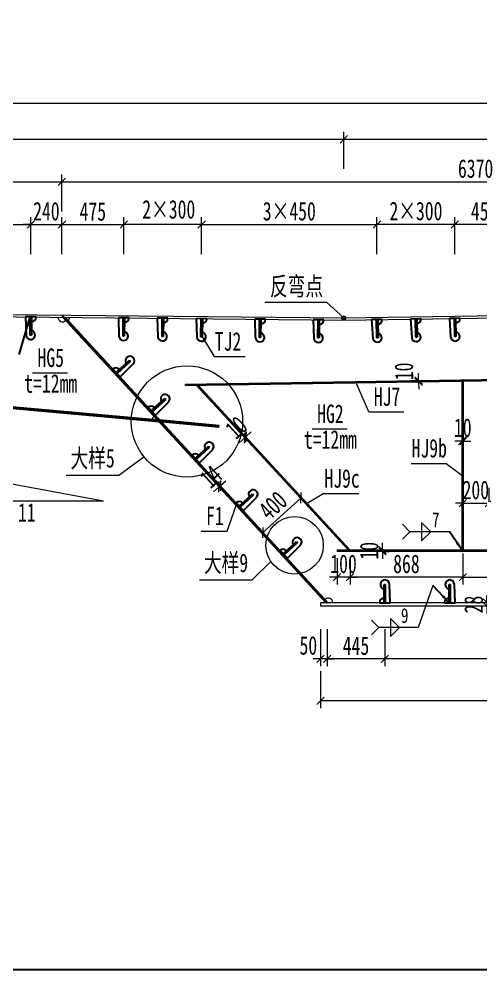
# Model space of a CAD drawing. Header units: millimetres. Extents: x 44597 to 300567, y -113054 to 73044.
# Drawn here: x 74013 to 77569, y -50931 to -43602 of the extents above; entities that cross this region are included whole.
import ezdxf
from ezdxf.enums import TextEntityAlignment as Align

# ---------------------------------------------------------------- set-up
doc = ezdxf.new("R2010")
doc.units = ezdxf.units.MM
doc.layers.get('Defpoints').update_dxf_attribs({"color": 8})
for name, color, linetype, lineweight in [('Dim', 4, 'Continuous', 15), ('文字', 7, 'Continuous', 15), ('细实线', 4, 'Continuous', 15), ('钢板粗线', 1, 'Continuous', 25), ('钢板细线', 6, 'Continuous', 15)]:
    doc.layers.add(name, color=color, linetype=linetype, lineweight=lineweight)
doc.layers.add('Text', color=4, linetype='Continuous')
doc.styles.add('111', font='', dxfattribs={"width": 0.7})
doc.styles.add('BM_Dim', font='', dxfattribs={"width": 0.85})
doc.styles.add('SMEDI', font='', dxfattribs={"width": 0.75})
doc.styles.get("Standard").update_dxf_attribs({"font": ''})
doc.styles.get('111').set_extended_font_data('仿宋_GB2312')
doc.styles.get('BM_Dim').set_extended_font_data('仿宋_GB2312')
doc.styles.get('SMEDI').set_extended_font_data('仿宋_GB2312')
doc.styles.get('Standard').set_extended_font_data('仿宋_GB2312')
doc.dimstyles.new('200', dxfattribs={"dimscale": 0, "dimtxt": 2.5, "dimasz": 1, "dimexe": 1, "dimexo": 1, "dimgap": 0.6, "dimtad": 1, "dimdec": 0, "dimdsep": 46, "dimtxsty": '111', "dimblk": 'OBLIQUE', "dimcen": 0, "dimclrd": 4, "dimclre": 4, "dimclrt": 4, "dimadec": 1, "dimazin": 2, "dimtfac": 1, "dimtdec": 0, "dimtix": 1, "dimtmove": 2, "dimatfit": 3, "dimfxl": 4, "dimfxlon": 1, "dimtolj": 1, "dimlwd": -1, "dimlwe": -1, "dimarcsym": 0})
doc.dimstyles.new('MSteel_1.0_1.0', dxfattribs={"dimtxt": 3, "dimasz": 1.2, "dimexe": 1, "dimexo": 1, "dimgap": 1, "dimtad": 3, "dimtoh": 1, "dimdec": 0, "dimzin": 0, "dimdsep": 46, "dimtxsty": 'Standard', "dimblk": 'ARCHTICK', "dimcen": 0.09, "dimclrd": 3, "dimclre": 3, "dimadec": 0, "dimazin": 0, "dimtfac": 1, "dimtdec": 4, "dimtofl": 0, "dimtmove": 0, "dimatfit": 3, "dimfxl": 1, "dimtolj": 1, "dimtzin": 0, "dimarcsym": 0})

# ---------------------------------------------------------------- blocks, each defined once
blk = doc.blocks.new('12-140加劲 有过焊孔')
at = {"layer": 'Defpoints'}
blk.add_line((0, 0), (0, 140), dxfattribs=at)
at = {"layer": '钢板粗线', "color": 7}
for p, q in [((-6, 0), (-6, 140)), ((-6, 140), (6, 140)), ((6, 0), (6, 140)), ((41, 0), (35, 141.5)), ((-41, 0), (41, 0))]:
    blk.add_line(p, q, dxfattribs=at)
for centre, start, end in [((0, 140), 2.44105, 260.12911), ((-6, 0), 90, 180)]:
    blk.add_arc(centre, 35, start, end, dxfattribs=at)
blk = doc.blocks.new('14-160加劲 有过焊孔')
at = {"layer": 'Defpoints'}
blk.add_line((38609.4, 31489.3), (38609.4, 31629.3), dxfattribs=at)
at = {"layer": '钢板粗线', "color": 7}
for p, q in [((38603.4, 31489.3), (38603.4, 31629.3)), ((38603.4, 31629.3), (38615.4, 31629.3)), ((38615.4, 31489.3), (38615.4, 31629.3)), ((38650.4, 31489.3), (38644.3, 31630.8)), ((38568.4, 31489.3), (38650.4, 31489.3))]:
    blk.add_line(p, q, dxfattribs=at)
for centre, start, end in [((38609.4, 31629.3), 2.44105, 260.12911), ((38603.4, 31489.3), 90, 180)]:
    blk.add_arc(centre, 35, start, end, dxfattribs=at)
blk = doc.blocks.new('_Oblique')
at = {"color": 0, "linetype": 'ByBlock', "lineweight": -2}
blk.add_line((-0.5, -0.5), (0.5, 0.5), dxfattribs=at)
blk = doc.blocks.new('*D220')
at = {"layer": 'Defpoints', "color": 0, "transparency": 16777216}
for p in [(74342.9, -44857.7), (70213.2, -45226.9), (74342.9, -45852.6)]:
    blk.add_point(p, dxfattribs=at)
at = {"layer": '细实线', "color": 4, "transparency": 16777216}
for p, q in [((70213.2, -45086.2), (70213.2, -44800.5)), ((74342.9, -45086.2), (74342.9, -44800.5)), ((70213.2, -44857.7), (74342.9, -44857.7))]:
    blk.add_line(p, q, dxfattribs=at)
at = {"layer": '细实线', "color": 4, "transparency": 16777216, "xscale": 57.14285714285715, "yscale": 57.14285714285715, "zscale": 57.14285714285715, "rotation": 180}
blk.add_blockref('_Oblique', (70213.2, -44857.7), dxfattribs=at)
at = {"layer": '细实线', "color": 4, "transparency": 16777216, "xscale": 57.14285714285715, "yscale": 57.14285714285715, "zscale": 57.14285714285715}
blk.add_blockref('_Oblique', (74342.9, -44857.7), dxfattribs=at)
at = {"layer": '细实线', "color": 4, "transparency": 16777216, "insert": (72278, -44755.4), "char_height": 142.86, "attachment_point": 5, "style": '111'}
blk.add_mtext('\\A1;4130', dxfattribs=at)
blk = doc.blocks.new('*D228')
at = {"layer": 'Defpoints', "color": 0, "transparency": 16777216}
for p in [(90213.2, -44529), (90213.2, -44752.7), (76513.2, -45577.3)]:
    blk.add_point(p, dxfattribs=at)
at = {"layer": '细实线', "color": 4, "transparency": 16777216}
for p, q in [((76513.2, -44757.6), (76513.2, -44471.8)), ((90213.2, -44695.5), (90213.2, -44471.8)), ((76513.2, -44529), (90213.2, -44529))]:
    blk.add_line(p, q, dxfattribs=at)
at = {"layer": '细实线', "color": 4, "transparency": 16777216, "xscale": 57.14285714285715, "yscale": 57.14285714285715, "zscale": 57.14285714285715, "rotation": 180}
blk.add_blockref('_Oblique', (76513.2, -44529), dxfattribs=at)
at = {"layer": '细实线', "color": 4, "transparency": 16777216, "xscale": 57.14285714285715, "yscale": 57.14285714285715, "zscale": 57.14285714285715}
blk.add_blockref('_Oblique', (90213.2, -44529), dxfattribs=at)
at = {"layer": '细实线', "color": 4, "transparency": 16777216, "insert": (83363.2, -44426.7), "char_height": 142.86, "attachment_point": 5, "style": '111'}
blk.add_mtext('\\A1;13700', dxfattribs=at)
blk = doc.blocks.new('*D229')
at = {"layer": 'Defpoints', "color": 0, "transparency": 16777216}
for p in [(76513.2, -44529), (70213.2, -44898.2), (76513.2, -45577.3)]:
    blk.add_point(p, dxfattribs=at)
at = {"layer": '细实线', "color": 4, "transparency": 16777216}
for p, q in [((70213.2, -44757.6), (70213.2, -44471.8)), ((76513.2, -44757.6), (76513.2, -44471.8)), ((70213.2, -44529), (76513.2, -44529))]:
    blk.add_line(p, q, dxfattribs=at)
at = {"layer": '细实线', "color": 4, "transparency": 16777216, "xscale": 57.14285714285715, "yscale": 57.14285714285715, "zscale": 57.14285714285715, "rotation": 180}
blk.add_blockref('_Oblique', (70213.2, -44529), dxfattribs=at)
at = {"layer": '细实线', "color": 4, "transparency": 16777216, "xscale": 57.14285714285715, "yscale": 57.14285714285715, "zscale": 57.14285714285715}
blk.add_blockref('_Oblique', (76513.2, -44529), dxfattribs=at)
at = {"layer": '细实线', "color": 4, "transparency": 16777216, "insert": (73363.2, -44426.7), "char_height": 142.86, "attachment_point": 5, "style": '111'}
blk.add_mtext('\\A1;6300', dxfattribs=at)
blk = doc.blocks.new('*D230')
at = {"layer": 'Defpoints', "color": 0, "transparency": 16777216}
for p in [(80713.1, -44857.7), (74342.9, -45226.9), (80713.1, -45843)]:
    blk.add_point(p, dxfattribs=at)
at = {"layer": '细实线', "color": 4, "transparency": 16777216}
for p, q in [((74342.9, -45086.2), (74342.9, -44800.5)), ((80713.1, -45086.2), (80713.1, -44800.5)), ((74342.9, -44857.7), (80713.1, -44857.7))]:
    blk.add_line(p, q, dxfattribs=at)
at = {"layer": '细实线', "color": 4, "transparency": 16777216, "xscale": 57.14285714285715, "yscale": 57.14285714285715, "zscale": 57.14285714285715, "rotation": 180}
blk.add_blockref('_Oblique', (74342.9, -44857.7), dxfattribs=at)
at = {"layer": '细实线', "color": 4, "transparency": 16777216, "xscale": 57.14285714285715, "yscale": 57.14285714285715, "zscale": 57.14285714285715}
blk.add_blockref('_Oblique', (80713.1, -44857.7), dxfattribs=at)
at = {"layer": '细实线', "color": 4, "transparency": 16777216, "insert": (77528, -44755.4), "char_height": 142.86, "attachment_point": 5, "style": '111'}
blk.add_mtext('\\A1;6370', dxfattribs=at)
blk = doc.blocks.new('*D231')
at = {"layer": 'Defpoints', "color": 0, "transparency": 16777216}
for p in [(90213.2, -44249.4), (90213.2, -44473.1), (70213.2, -44581.1)]:
    blk.add_point(p, dxfattribs=at)
at = {"layer": '细实线', "color": 4, "transparency": 16777216}
for p, q in [((70213.2, -44478), (70213.2, -44192.2)), ((90213.2, -44415.9), (90213.2, -44192.2)), ((70213.2, -44249.4), (90213.2, -44249.4))]:
    blk.add_line(p, q, dxfattribs=at)
at = {"layer": '细实线', "color": 4, "transparency": 16777216, "xscale": 57.14285714285715, "yscale": 57.14285714285715, "zscale": 57.14285714285715, "rotation": 180}
blk.add_blockref('_Oblique', (70213.2, -44249.4), dxfattribs=at)
at = {"layer": '细实线', "color": 4, "transparency": 16777216, "xscale": 57.14285714285715, "yscale": 57.14285714285715, "zscale": 57.14285714285715}
blk.add_blockref('_Oblique', (90213.2, -44249.4), dxfattribs=at)
at = {"layer": '细实线', "color": 4, "transparency": 16777216, "insert": (80213.2, -44132.9), "char_height": 142.857, "attachment_point": 5, "style": '111'}
blk.add_mtext('\\A1;40000/2', dxfattribs=at)
blk = doc.blocks.new('*D275')
at = {"layer": 'Defpoints', "color": 0, "transparency": 16777216}
for p in [(77615.4, -48128.5), (77755.4, -48100.5), (77755.4, -48128.5)]:
    blk.add_point(p, dxfattribs=at)
at = {"layer": '细实线', "color": 4, "transparency": 16777216}
for p, q in [((77615.4, -48100.5), (77615.4, -48043.4)), ((77698.3, -48100.5), (77558.3, -48100.5)), ((77698.3, -48128.5), (77558.3, -48128.5)), ((77615.4, -48100.5), (77615.4, -48128.5)), ((77615.4, -48128.5), (77615.4, -48185.7))]:
    blk.add_line(p, q, dxfattribs=at)
at = {"layer": '细实线', "color": 4, "transparency": 16777216, "xscale": 57.14285714285715, "yscale": 57.14285714285715, "zscale": 57.14285714285715}
for p, rotation in [((77615.4, -48100.5), 270), ((77615.4, -48128.5), 90)]:
    blk.add_blockref('_Oblique', p, dxfattribs=dict(at, rotation=rotation))
at = {"layer": '细实线', "color": 4, "transparency": 16777216, "insert": (77513.2, -48114.5), "char_height": 142.86, "attachment_point": 5, "rotation": 90, "style": '111'}
blk.add_mtext('\\A1;28', dxfattribs=at)
blk = doc.blocks.new('*D276')
at = {"layer": 'Defpoints', "color": 0, "transparency": 16777216}
for p in [(76810.8, -47695.5), (76810.8, -47705.5), (76811.5, -47705.5)]:
    blk.add_point(p, dxfattribs=at)
at = {"layer": '细实线', "color": 4, "transparency": 16777216}
for p, q in [((76811.5, -47695.5), (76811.5, -47638.4)), ((76811.5, -47695.5), (76868.6, -47695.5)), ((76811.5, -47695.5), (76811.5, -47705.5)), ((76811.5, -47705.5), (76868.6, -47705.5)), ((76811.5, -47705.5), (76811.5, -47762.7))]:
    blk.add_line(p, q, dxfattribs=at)
at = {"layer": '细实线', "color": 4, "transparency": 16777216, "xscale": 57.14285714285715, "yscale": 57.14285714285715, "zscale": 57.14285714285715}
for p, rotation in [((76811.5, -47695.5), 270), ((76811.5, -47705.5), 90)]:
    blk.add_blockref('_Oblique', p, dxfattribs=dict(at, rotation=rotation))
at = {"layer": '细实线', "color": 4, "transparency": 16777216, "insert": (76709.2, -47700.5), "char_height": 142.86, "attachment_point": 5, "rotation": 90, "style": '111'}
blk.add_mtext('\\A1;10', dxfattribs=at)
blk = doc.blocks.new('*D277')
at = {"layer": 'Defpoints', "color": 0, "transparency": 16777216}
for p in [(77434.3, -46854.5), (77424.3, -46909.3), (77434.3, -46909.3)]:
    blk.add_point(p, dxfattribs=at)
at = {"layer": '细实线', "color": 4, "transparency": 16777216}
for p, q in [((77424.3, -46854.5), (77424.3, -46797.3)), ((77434.3, -46854.5), (77434.3, -46797.3)), ((77424.3, -46854.5), (77367.2, -46854.5)), ((77424.3, -46854.5), (77434.3, -46854.5)), ((77434.3, -46854.5), (77491.5, -46854.5))]:
    blk.add_line(p, q, dxfattribs=at)
at = {"layer": '细实线', "color": 4, "transparency": 16777216, "xscale": 57.14285714285715, "yscale": 57.14285714285715, "zscale": 57.14285714285715}
blk.add_blockref('_Oblique', (77424.3, -46854.5), dxfattribs=at)
at = {"layer": '细实线', "color": 4, "transparency": 16777216, "xscale": 57.14285714285715, "yscale": 57.14285714285715, "zscale": 57.14285714285715, "rotation": 180}
blk.add_blockref('_Oblique', (77434.3, -46854.5), dxfattribs=at)
at = {"layer": '细实线', "color": 4, "transparency": 16777216, "insert": (77429.3, -46752.2), "char_height": 142.86, "attachment_point": 5, "style": '111'}
blk.add_mtext('\\A1;10', dxfattribs=at)
blk = doc.blocks.new('*D287')
at = {"layer": 'Defpoints', "color": 0, "transparency": 16777216}
for p in [(77429.3, -47665.1), (78929.3, -47695.5), (78929.3, -47904)]:
    blk.add_point(p, dxfattribs=at)
at = {"layer": '细实线', "color": 4, "transparency": 16777216}
for p, q in [((77429.3, -47722.2), (77429.3, -47961.2)), ((78929.3, -47752.7), (78929.3, -47961.2)), ((77429.3, -47904), (78929.3, -47904))]:
    blk.add_line(p, q, dxfattribs=at)
at = {"layer": '细实线', "color": 4, "transparency": 16777216, "xscale": 57.14285714285715, "yscale": 57.14285714285715, "zscale": 57.14285714285715, "rotation": 180}
blk.add_blockref('_Oblique', (77429.3, -47904), dxfattribs=at)
at = {"layer": '细实线', "color": 4, "transparency": 16777216, "xscale": 57.14285714285715, "yscale": 57.14285714285715, "zscale": 57.14285714285715}
blk.add_blockref('_Oblique', (78929.3, -47904), dxfattribs=at)
at = {"layer": '细实线', "color": 4, "transparency": 16777216, "insert": (78179.3, -47801.8), "char_height": 142.86, "attachment_point": 5, "style": '111'}
blk.add_mtext('\\A1;1500', dxfattribs=at)
blk = doc.blocks.new('*D288')
at = {"layer": 'Defpoints', "color": 0, "transparency": 16777216}
for p in [(76561.1, -47701.5), (77429.3, -47695.5), (76561.1, -47904)]:
    blk.add_point(p, dxfattribs=at)
at = {"layer": '细实线', "color": 4, "transparency": 16777216}
for p, q in [((76561.1, -47758.7), (76561.1, -47961.2)), ((77429.3, -47752.7), (77429.3, -47961.2)), ((77429.3, -47904), (76561.1, -47904))]:
    blk.add_line(p, q, dxfattribs=at)
at = {"layer": '细实线', "color": 4, "transparency": 16777216, "xscale": 57.14285714285715, "yscale": 57.14285714285715, "zscale": 57.14285714285715, "rotation": 180}
blk.add_blockref('_Oblique', (76561.1, -47904), dxfattribs=at)
at = {"layer": '细实线', "color": 4, "transparency": 16777216, "xscale": 57.14285714285715, "yscale": 57.14285714285715, "zscale": 57.14285714285715}
blk.add_blockref('_Oblique', (77429.3, -47904), dxfattribs=at)
at = {"layer": '细实线', "color": 4, "transparency": 16777216, "insert": (76995.2, -47801.8), "char_height": 142.86, "attachment_point": 5, "style": '111'}
blk.add_mtext('\\A1;868', dxfattribs=at)
blk = doc.blocks.new('*D291')
at = {"layer": 'Defpoints', "color": 0, "transparency": 16777216}
for p in [(77629.3, -47158.4), (77429.3, -47216.8), (77629.3, -47334.3)]:
    blk.add_point(p, dxfattribs=at)
at = {"layer": '细实线', "color": 4, "transparency": 16777216}
for p, q in [((77429.3, -47274), (77429.3, -47391.4)), ((77629.3, -47215.6), (77629.3, -47391.4)), ((77429.3, -47334.3), (77372.2, -47334.3)), ((77429.3, -47334.3), (77629.3, -47334.3)), ((77629.3, -47334.3), (77686.5, -47334.3))]:
    blk.add_line(p, q, dxfattribs=at)
at = {"layer": '细实线', "color": 4, "transparency": 16777216, "xscale": 57.14285714285715, "yscale": 57.14285714285715, "zscale": 57.14285714285715}
blk.add_blockref('_Oblique', (77429.3, -47334.3), dxfattribs=at)
at = {"layer": '细实线', "color": 4, "transparency": 16777216, "xscale": 57.14285714285715, "yscale": 57.14285714285715, "zscale": 57.14285714285715, "rotation": 180}
blk.add_blockref('_Oblique', (77629.3, -47334.3), dxfattribs=at)
at = {"layer": '细实线', "color": 4, "transparency": 16777216, "insert": (77529.3, -47232), "char_height": 142.86, "attachment_point": 5, "style": '111'}
blk.add_mtext('\\A1;200', dxfattribs=at)
blk = doc.blocks.new('*D292')
at = {"layer": 'Defpoints', "color": 0, "transparency": 16777216}
for p in [(76334.3, -48116.5), (90212.9, -48315.7), (76334.3, -48857.5)]:
    blk.add_point(p, dxfattribs=at)
at = {"layer": '细实线', "color": 4, "transparency": 16777216}
for p, q in [((76334.3, -48628.9), (76334.3, -48914.6)), ((90212.9, -48628.9), (90212.9, -48914.6)), ((90212.9, -48857.5), (76334.3, -48857.5))]:
    blk.add_line(p, q, dxfattribs=at)
at = {"layer": '细实线', "color": 4, "transparency": 16777216, "xscale": 57.14285714285715, "yscale": 57.14285714285715, "zscale": 57.14285714285715, "rotation": 180}
blk.add_blockref('_Oblique', (76334.3, -48857.5), dxfattribs=at)
at = {"layer": '细实线', "color": 4, "transparency": 16777216, "xscale": 57.14285714285715, "yscale": 57.14285714285715, "zscale": 57.14285714285715}
blk.add_blockref('_Oblique', (90212.9, -48857.5), dxfattribs=at)
at = {"layer": '细实线', "color": 4, "transparency": 16777216, "insert": (83273.6, -48755.2), "char_height": 142.86, "attachment_point": 5, "style": '111'}
blk.add_mtext('\\A1;13879', dxfattribs=at)
blk = doc.blocks.new('*D294')
at = {"layer": 'Defpoints', "color": 0, "transparency": 16777216}
for p in [(76334.3, -48116.5), (76384.3, -48100.5), (76334.3, -48532.9)]:
    blk.add_point(p, dxfattribs=at)
at = {"layer": '细实线', "color": 4, "transparency": 16777216}
for p, q in [((76334.3, -48304.3), (76334.3, -48590)), ((76384.3, -48304.3), (76384.3, -48590)), ((76334.3, -48532.9), (76277.2, -48532.9)), ((76384.3, -48532.9), (76334.3, -48532.9)), ((76384.3, -48532.9), (76441.5, -48532.9))]:
    blk.add_line(p, q, dxfattribs=at)
at = {"layer": '细实线', "color": 4, "transparency": 16777216, "xscale": 57.14285714285715, "yscale": 57.14285714285715, "zscale": 57.14285714285715}
blk.add_blockref('_Oblique', (76334.3, -48532.9), dxfattribs=at)
at = {"layer": '细实线', "color": 4, "transparency": 16777216, "xscale": 57.14285714285715, "yscale": 57.14285714285715, "zscale": 57.14285714285715, "rotation": 180}
blk.add_blockref('_Oblique', (76384.3, -48532.9), dxfattribs=at)
at = {"layer": '细实线', "color": 4, "transparency": 16777216, "insert": (76240, -48430.6), "char_height": 142.86, "attachment_point": 5, "style": '111'}
blk.add_mtext('\\A1;50', dxfattribs=at)
blk = doc.blocks.new('_ArchTick')
at = {"color": 0, "linetype": 'ByBlock', "const_width": 0.15}
blk.add_lwpolyline([(-0.5, -0.5), (0.5, 0.5)], dxfattribs=at)
blk = doc.blocks.new('角焊缝1')
at = {"layer": 'Dim'}
blk.add_line((-3101.17, 370.22), (-3106.48, 370.22), dxfattribs=at)
blk.add_lwpolyline([(-3107.48, 369.22), (-3106.48, 370.22), (-3107.48, 371.22)], dxfattribs=at)
blk.add_lwpolyline([(-3104.91, 371.45), (-3104.91, 368.99), (-3103.68, 370.22)], close=True, dxfattribs=at)
blk = doc.blocks.new('*D298')
at = {"layer": 'Defpoints', "color": 0, "transparency": 16777216}
for p in [(75563, -47198.4), (75563.5, -47219.8), (75573.9, -47210.3)]:
    blk.add_point(p, dxfattribs=at)
at = {"layer": '细实线', "color": 4, "transparency": 16777216}
for p, q in [((75552.7, -47207.9), (75514.2, -47165.6)), ((75563, -47198.4), (75524.6, -47156.2)), ((75552.7, -47207.9), (75563, -47198.4)), ((75563, -47198.4), (75605.3, -47160)), ((75552.7, -47207.9), (75510.4, -47246.3))]:
    blk.add_line(p, q, dxfattribs=at)
at = {"layer": '细实线', "color": 4, "transparency": 16777216, "xscale": 57.14285714285715, "yscale": 57.14285714285715, "zscale": 57.14285714285715}
for p, rotation in [((75552.7, -47207.9), 42.30941180379739), ((75563, -47198.4), 222.3094118037974)]:
    blk.add_blockref('_Oblique', p, dxfattribs=dict(at, rotation=rotation))
at = {"layer": '细实线', "color": 4, "transparency": 16777216, "insert": (75490.1, -47128.7), "char_height": 142.86, "attachment_point": 5, "rotation": 42.30941, "style": '111'}
blk.add_mtext('\\A1;14', dxfattribs=at)
blk = doc.blocks.new('*D302')
at = {"layer": 'Defpoints', "color": 0, "transparency": 16777216}
for p in [(75758.2, -46822.8), (75768.8, -46849.3), (75776.2, -46842.6)]:
    blk.add_point(p, dxfattribs=at)
at = {"layer": '细实线', "color": 4, "transparency": 16777216}
for p, q in [((75750.8, -46829.5), (75708.6, -46868)), ((75750.8, -46829.5), (75712.4, -46787.3)), ((75758.2, -46822.8), (75719.8, -46780.6)), ((75750.8, -46829.5), (75758.2, -46822.8)), ((75758.2, -46822.8), (75800.5, -46784.3))]:
    blk.add_line(p, q, dxfattribs=at)
at = {"layer": '细实线', "color": 4, "transparency": 16777216, "xscale": 57.14285714285715, "yscale": 57.14285714285715, "zscale": 57.14285714285715}
for p, rotation in [((75750.8, -46829.5), 42.31909851133096), ((75758.2, -46822.8), 222.3190985113309)]:
    blk.add_blockref('_Oblique', p, dxfattribs=dict(at, rotation=rotation))
at = {"layer": '细实线', "color": 4, "transparency": 16777216, "insert": (75685.7, -46750.6), "char_height": 142.86, "attachment_point": 5, "rotation": 42.3191, "style": '111'}
blk.add_mtext('\\A1;10', dxfattribs=at)
blk = doc.blocks.new('*D304')
at = {"layer": 'Defpoints', "color": 0, "transparency": 16777216}
for p in [(77124.1, -46387.9), (77089, -46398.4), (77124.3, -46397.9)]:
    blk.add_point(p, dxfattribs=at)
at = {"layer": '细实线', "color": 4, "transparency": 16777216}
for p, q in [((77088.8, -46388.4), (77031.7, -46389.3)), ((77088.8, -46388.4), (77088, -46331.3)), ((77088.8, -46388.4), (77089, -46398.4)), ((77089, -46398.4), (77031.9, -46399.3)), ((77089, -46398.4), (77089.9, -46455.6))]:
    blk.add_line(p, q, dxfattribs=at)
at = {"layer": '细实线', "color": 4, "transparency": 16777216, "xscale": 57.14285714285715, "yscale": 57.14285714285715, "zscale": 57.14285714285715}
for p, rotation in [((77088.8, -46388.4), 270.8593722436547), ((77089, -46398.4), 90.8593722436547)]:
    blk.add_blockref('_Oblique', p, dxfattribs=dict(at, rotation=rotation))
at = {"layer": '细实线', "color": 4, "transparency": 16777216, "insert": (76976.6, -46317.7), "char_height": 142.86, "attachment_point": 5, "rotation": 90.85937, "style": '111'}
blk.add_mtext('\\A1;10', dxfattribs=at)
blk = doc.blocks.new('*D274')
at = {"layer": 'Defpoints', "color": 0, "transparency": 16777216}
for p in [(76183.8, -47292.1), (76224.7, -47337), (75929, -47606.2)]:
    blk.add_point(p, dxfattribs=at)
at = {"layer": '细实线', "color": 4, "transparency": 16777216}
for p, q in [((76186.2, -47294.8), (76145.3, -47249.8)), ((75888.1, -47561.3), (76183.8, -47292.1)), ((75890.5, -47564), (75849.6, -47519.1))]:
    blk.add_line(p, q, dxfattribs=at)
at = {"layer": '细实线', "color": 4, "transparency": 16777216, "xscale": 57.14285714285715, "yscale": 57.14285714285715, "zscale": 57.14285714285715}
for p, rotation in [((76183.8, -47292.1), 42.31909851127195), ((75888.1, -47561.3), 222.319098511272)]:
    blk.add_blockref('_Oblique', p, dxfattribs=dict(at, rotation=rotation))
at = {"layer": '细实线', "color": 4, "transparency": 16777216, "insert": (75967.1, -47351.1), "char_height": 142.86, "attachment_point": 5, "rotation": 42.3191, "style": '111'}
blk.add_mtext('\\A1;400', dxfattribs=at)
blk = doc.blocks.new('*D315')
at = {"layer": 'Defpoints', "color": 0, "transparency": 16777216}
for p in [(76829.3, -48100.5), (79829.3, -48100.5), (76829.3, -48532.9)]:
    blk.add_point(p, dxfattribs=at)
at = {"layer": '细实线', "color": 4, "transparency": 16777216}
for p, q in [((76829.3, -48304.3), (76829.3, -48590)), ((79829.3, -48304.3), (79829.3, -48590)), ((79829.3, -48532.9), (76829.3, -48532.9))]:
    blk.add_line(p, q, dxfattribs=at)
at = {"layer": '细实线', "color": 4, "transparency": 16777216, "xscale": 57.14285714285715, "yscale": 57.14285714285715, "zscale": 57.14285714285715, "rotation": 180}
blk.add_blockref('_Oblique', (76829.3, -48532.9), dxfattribs=at)
at = {"layer": '细实线', "color": 4, "transparency": 16777216, "xscale": 57.14285714285715, "yscale": 57.14285714285715, "zscale": 57.14285714285715}
blk.add_blockref('_Oblique', (79829.3, -48532.9), dxfattribs=at)
at = {"layer": '细实线', "color": 4, "transparency": 16777216, "insert": (78329.3, -48430.6), "char_height": 142.86, "attachment_point": 5, "style": '111'}
blk.add_mtext('\\A1;6×500', dxfattribs=at)
blk = doc.blocks.new('*D316')
at = {"layer": 'Defpoints', "color": 0, "transparency": 16777216}
for p in [(76384.3, -48100.5), (76829.3, -48100.5), (76384.3, -48532.9)]:
    blk.add_point(p, dxfattribs=at)
at = {"layer": '细实线', "color": 4, "transparency": 16777216}
for p, q in [((76384.3, -48304.3), (76384.3, -48590)), ((76829.3, -48304.3), (76829.3, -48590)), ((76829.3, -48532.9), (76384.3, -48532.9))]:
    blk.add_line(p, q, dxfattribs=at)
at = {"layer": '细实线', "color": 4, "transparency": 16777216, "xscale": 57.14285714285715, "yscale": 57.14285714285715, "zscale": 57.14285714285715, "rotation": 180}
blk.add_blockref('_Oblique', (76384.3, -48532.9), dxfattribs=at)
at = {"layer": '细实线', "color": 4, "transparency": 16777216, "xscale": 57.14285714285715, "yscale": 57.14285714285715, "zscale": 57.14285714285715}
blk.add_blockref('_Oblique', (76829.3, -48532.9), dxfattribs=at)
at = {"layer": '细实线', "color": 4, "transparency": 16777216, "insert": (76606.8, -48432.2), "char_height": 142.86, "attachment_point": 5, "style": '111'}
blk.add_mtext('\\A1;445', dxfattribs=at)
blk = doc.blocks.new('*D326')
at = {"layer": 'Defpoints', "color": 0, "transparency": 16777216}
for p in [(76461, -47701.4), (76561.1, -47701.5), (76461, -47904)]:
    blk.add_point(p, dxfattribs=at)
at = {"layer": '细实线', "color": 4, "transparency": 16777216}
for p, q in [((76461, -47758.5), (76461, -47961.2)), ((76561.1, -47758.7), (76561.1, -47961.2)), ((76461, -47904), (76403.8, -47904)), ((76561.1, -47904), (76461, -47904)), ((76561.1, -47904), (76618.2, -47904))]:
    blk.add_line(p, q, dxfattribs=at)
at = {"layer": '细实线', "color": 4, "transparency": 16777216, "xscale": 57.14285714285715, "yscale": 57.14285714285715, "zscale": 57.14285714285715}
blk.add_blockref('_Oblique', (76461, -47904), dxfattribs=at)
at = {"layer": '细实线', "color": 4, "transparency": 16777216, "xscale": 57.14285714285715, "yscale": 57.14285714285715, "zscale": 57.14285714285715, "rotation": 180}
blk.add_blockref('_Oblique', (76561.1, -47904), dxfattribs=at)
at = {"layer": '细实线', "color": 4, "transparency": 16777216, "insert": (76511, -47801.8), "char_height": 142.86, "attachment_point": 5, "style": '111'}
blk.add_mtext('\\A1;100', dxfattribs=at)
blk = doc.blocks.new('*D445')
at = {"layer": 'Defpoints', "color": 0, "transparency": 16777216}
for p in [(74818.6, -45186.4), (74343.1, -45852.6), (74818.6, -45905.1)]:
    blk.add_point(p, dxfattribs=at)
at = {"layer": '细实线', "color": 4, "transparency": 16777216}
for p, q in [((74343.1, -45414.9), (74343.1, -45129.2)), ((74818.6, -45414.9), (74818.6, -45129.2)), ((74343.1, -45186.4), (74818.6, -45186.4))]:
    blk.add_line(p, q, dxfattribs=at)
at = {"layer": '细实线', "color": 4, "transparency": 16777216, "xscale": 57.14285714285715, "yscale": 57.14285714285715, "zscale": 57.14285714285715, "rotation": 180}
blk.add_blockref('_Oblique', (74343.1, -45186.4), dxfattribs=at)
at = {"layer": '细实线', "color": 4, "transparency": 16777216, "xscale": 57.14285714285715, "yscale": 57.14285714285715, "zscale": 57.14285714285715}
blk.add_blockref('_Oblique', (74818.6, -45186.4), dxfattribs=at)
at = {"layer": '细实线', "color": 4, "transparency": 16777216, "insert": (74580.8, -45085.7), "char_height": 142.86, "attachment_point": 5, "style": '111'}
blk.add_mtext('\\A1;475', dxfattribs=at)
blk = doc.blocks.new('*D446')
at = {"layer": 'Defpoints', "color": 0, "transparency": 16777216}
for p in [(74818.6, -45186.4), (74818.6, -45905.1), (75418.6, -45911.1)]:
    blk.add_point(p, dxfattribs=at)
at = {"layer": '细实线', "color": 4, "transparency": 16777216}
for p, q in [((74818.6, -45414.9), (74818.6, -45129.2)), ((75418.6, -45414.9), (75418.6, -45129.2)), ((75418.6, -45186.4), (74818.6, -45186.4))]:
    blk.add_line(p, q, dxfattribs=at)
at = {"layer": '细实线', "color": 4, "transparency": 16777216, "xscale": 57.14285714285715, "yscale": 57.14285714285715, "zscale": 57.14285714285715, "rotation": 180}
blk.add_blockref('_Oblique', (74818.6, -45186.4), dxfattribs=at)
at = {"layer": '细实线', "color": 4, "transparency": 16777216, "xscale": 57.14285714285715, "yscale": 57.14285714285715, "zscale": 57.14285714285715}
blk.add_blockref('_Oblique', (75418.6, -45186.4), dxfattribs=at)
at = {"layer": '细实线', "color": 4, "transparency": 16777216, "insert": (75165.4, -45069.8), "char_height": 142.86, "attachment_point": 5, "style": '111'}
blk.add_mtext('\\A1;2×300', dxfattribs=at)
blk = doc.blocks.new('*D447')
at = {"layer": 'Defpoints', "color": 0, "transparency": 16777216}
for p in [(76768.6, -45186.4), (75418.6, -45911.1), (76768.6, -45918.2)]:
    blk.add_point(p, dxfattribs=at)
at = {"layer": '细实线', "color": 4, "transparency": 16777216}
for p, q in [((75418.6, -45414.9), (75418.6, -45129.2)), ((76768.6, -45414.9), (76768.6, -45129.2)), ((75418.6, -45186.4), (76768.6, -45186.4))]:
    blk.add_line(p, q, dxfattribs=at)
at = {"layer": '细实线', "color": 4, "transparency": 16777216, "xscale": 57.14285714285715, "yscale": 57.14285714285715, "zscale": 57.14285714285715, "rotation": 180}
blk.add_blockref('_Oblique', (75418.6, -45186.4), dxfattribs=at)
at = {"layer": '细实线', "color": 4, "transparency": 16777216, "xscale": 57.14285714285715, "yscale": 57.14285714285715, "zscale": 57.14285714285715}
blk.add_blockref('_Oblique', (76768.6, -45186.4), dxfattribs=at)
at = {"layer": '细实线', "color": 4, "transparency": 16777216, "insert": (76093.6, -45084.1), "char_height": 142.86, "attachment_point": 5, "style": '111'}
blk.add_mtext('\\A1;3×450', dxfattribs=at)
blk = doc.blocks.new('*D443')
at = {"layer": 'Defpoints', "color": 0, "transparency": 16777216}
for p in [(77368.6, -45186.4), (77368.6, -45909.1), (77818.6, -45895)]:
    blk.add_point(p, dxfattribs=at)
at = {"layer": '细实线', "color": 4, "transparency": 16777216}
for p, q in [((77368.6, -45414.9), (77368.6, -45129.2)), ((77818.6, -45414.9), (77818.6, -45129.2)), ((77818.6, -45186.4), (77368.6, -45186.4))]:
    blk.add_line(p, q, dxfattribs=at)
at = {"layer": '细实线', "color": 4, "transparency": 16777216, "xscale": 57.14285714285715, "yscale": 57.14285714285715, "zscale": 57.14285714285715, "rotation": 180}
blk.add_blockref('_Oblique', (77368.6, -45186.4), dxfattribs=at)
at = {"layer": '细实线', "color": 4, "transparency": 16777216, "xscale": 57.14285714285715, "yscale": 57.14285714285715, "zscale": 57.14285714285715}
blk.add_blockref('_Oblique', (77818.6, -45186.4), dxfattribs=at)
at = {"layer": '细实线', "color": 4, "transparency": 16777216, "insert": (77593.6, -45084.1), "char_height": 142.86, "attachment_point": 5, "style": '111'}
blk.add_mtext('\\A1;450', dxfattribs=at)
blk = doc.blocks.new('*D444')
at = {"layer": 'Defpoints', "color": 0, "transparency": 16777216}
for p in [(76768.6, -45186.4), (76768.6, -45918.1), (77368.6, -45895)]:
    blk.add_point(p, dxfattribs=at)
at = {"layer": '细实线', "color": 4, "transparency": 16777216}
for p, q in [((76768.6, -45414.9), (76768.6, -45129.2)), ((77368.6, -45414.9), (77368.6, -45129.2)), ((77368.6, -45186.4), (76768.6, -45186.4))]:
    blk.add_line(p, q, dxfattribs=at)
at = {"layer": '细实线', "color": 4, "transparency": 16777216, "xscale": 57.14285714285715, "yscale": 57.14285714285715, "zscale": 57.14285714285715, "rotation": 180}
blk.add_blockref('_Oblique', (76768.6, -45186.4), dxfattribs=at)
at = {"layer": '细实线', "color": 4, "transparency": 16777216, "xscale": 57.14285714285715, "yscale": 57.14285714285715, "zscale": 57.14285714285715}
blk.add_blockref('_Oblique', (77368.6, -45186.4), dxfattribs=at)
at = {"layer": '细实线', "color": 4, "transparency": 16777216, "insert": (77068.6, -45082.5), "char_height": 142.86, "attachment_point": 5, "style": '111'}
blk.add_mtext('\\A1;2×300', dxfattribs=at)
blk = doc.blocks.new('*D480')
at = {"layer": 'Defpoints', "color": 0, "transparency": 16777216}
for p in [(74103.1, -45186.4), (70503.1, -45862.2), (74103.1, -45898.3)]:
    blk.add_point(p, dxfattribs=at)
at = {"layer": '细实线', "color": 4, "transparency": 16777216}
for p, q in [((70503.1, -45414.9), (70503.1, -45129.2)), ((74103.1, -45414.9), (74103.1, -45129.2)), ((70503.1, -45186.4), (74103.1, -45186.4))]:
    blk.add_line(p, q, dxfattribs=at)
at = {"layer": '细实线', "color": 4, "transparency": 16777216, "xscale": 57.14285714285715, "yscale": 57.14285714285715, "zscale": 57.14285714285715, "rotation": 180}
blk.add_blockref('_Oblique', (70503.1, -45186.4), dxfattribs=at)
at = {"layer": '细实线', "color": 4, "transparency": 16777216, "xscale": 57.14285714285715, "yscale": 57.14285714285715, "zscale": 57.14285714285715}
blk.add_blockref('_Oblique', (74103.1, -45186.4), dxfattribs=at)
at = {"layer": '细实线', "color": 4, "transparency": 16777216, "insert": (72303.1, -45084.1), "char_height": 142.86, "attachment_point": 5, "style": '111'}
blk.add_mtext('\\A1;8×450', dxfattribs=at)
blk = doc.blocks.new('*D481')
at = {"layer": 'Defpoints', "color": 0, "transparency": 16777216}
for p in [(74343.1, -45186.4), (74343.1, -45852.6), (74103.1, -45897.9)]:
    blk.add_point(p, dxfattribs=at)
at = {"layer": '细实线', "color": 4, "transparency": 16777216}
for p, q in [((74103.1, -45414.9), (74103.1, -45129.2)), ((74343.1, -45414.9), (74343.1, -45129.2)), ((74103.1, -45186.4), (74046, -45186.4)), ((74103.1, -45186.4), (74343.1, -45186.4)), ((74343.1, -45186.4), (74400.3, -45186.4))]:
    blk.add_line(p, q, dxfattribs=at)
at = {"layer": '细实线', "color": 4, "transparency": 16777216, "xscale": 57.14285714285715, "yscale": 57.14285714285715, "zscale": 57.14285714285715}
blk.add_blockref('_Oblique', (74103.1, -45186.4), dxfattribs=at)
at = {"layer": '细实线', "color": 4, "transparency": 16777216, "xscale": 57.14285714285715, "yscale": 57.14285714285715, "zscale": 57.14285714285715, "rotation": 180}
blk.add_blockref('_Oblique', (74343.1, -45186.4), dxfattribs=at)
at = {"layer": '细实线', "color": 4, "transparency": 16777216, "insert": (74223.1, -45084.1), "char_height": 142.86, "attachment_point": 5, "style": '111'}
blk.add_mtext('\\A1;240', dxfattribs=at)
blk = doc.blocks.new('...')
at = {"layer": '细实线'}
h = blk.add_hatch(color=256, dxfattribs=at)
h.dxf.hatch_style = 1
h.paths.add_polyline_path([(-15.3, 0, -0.414214), (0, 15.3), (0, 0)])
h.paths.add_polyline_path([(0, -15.3), (0, 0), (15.3, 0, -0.414214)])
for p, q in [((0, 15.3), (0, -15.3)), ((-15.3, 0), (15.3, 0))]:
    blk.add_line(p, q, dxfattribs=at)
blk.add_circle((0, 0), 15.3, dxfattribs=at)

msp = doc.modelspace()

# ---------------------------------------------------------------- linework, layer by layer
at = {"layer": 'Defpoints'}
for p, q in [((74342.9, -45884.3), (76384.3, -48100.5)), ((70263.1, -46259.1), (75083, -46698.1)), ((75379.3, -46419.1), (76559.7, -47700.5)), ((75083, -46698.1), (75103.7, -46700)), ((75551.7, -46742.9), (75103.7, -46700))]:
    msp.add_line(p, q, dxfattribs=at)
at = {"layer": 'Defpoints', "color": 8}
for p, q in [((75294.1, -46420.4), (80308, -46345.2)), ((77429.3, -47695.5), (77429.3, -46393.3)), ((80044.6, -47700.5), (76461, -47700.5))]:
    msp.add_line(p, q, dxfattribs=at)
at = {"layer": 'Defpoints'}
msp.add_lwpolyline([(69566.6, -36314.1), (91566.6, -36314.1), (91566.6, -50931.3), (69566.6, -50931.3)], close=True, dxfattribs=at)
at = {"layer": '细实线'}
for p, q in [((75905.8, -45784.8), (76380.5, -45784.8)), ((76380.5, -45784.8), (76513.2, -45906)), ((75516.7, -46204.1), (75422.9, -46047.2)), ((75516.7, -46204.1), (75754.6, -46204.1)), ((74117, -46329.6), (74385.7, -46329.6)), ((76706.6, -46629.2), (76608, -46405.7)), ((76706.6, -46629.2), (76975.3, -46629.2)), ((76270.3, -46761.6), (76539.1, -46761.6)), ((74781.3, -47116.9), (74974.4, -46975.6)), ((77031.6, -47027), (77300.3, -47027)), ((77300.3, -47027), (77421.5, -47116.4)), ((73592.7, -47116.2), (74662.1, -47316.2)), ((74375.8, -47116.9), (74781.3, -47116.9)), ((76360.2, -47259.9), (76230.4, -47335.7)), ((76360.2, -47259.9), (76628.9, -47259.9)), ((73592.7, -47316.2), (74662.1, -47316.2)), ((75615.2, -47548.3), (75683.6, -47350.1)), ((75415.7, -47548.3), (75615.2, -47548.3)), ((75808.5, -47923.4), (75951.7, -47783.5)), ((75403, -47923.4), (75808.5, -47923.4))]:
    msp.add_line(p, q, dxfattribs=at)
at = {"layer": '细实线', "color": 8}
msp.add_line((77198.7, -47968.8), (77086.3, -48291.6), dxfattribs=at)
at = {"layer": '细实线'}
for centre, radius in [((75305.7, -46703.7), 428.6), ((76134.1, -47658.5), 221.2)]:
    msp.add_circle(centre, radius, dxfattribs=at)
at = {"layer": '钢板细线'}
for p, q in [((74348.2, -45900.3), (76374.8, -48100.5)), ((74367.4, -45900.5), (76393.8, -48100.5)), ((70275.1, -46252.1), (75074.9, -46689.3)), ((70275.1, -46268.2), (75091.1, -46706.9)), ((75294, -46415.4), (80308, -46340.2)), ((75294.2, -46425.4), (80308.1, -46350.2)), ((77424.3, -47695.5), (77424.3, -46393.4)), ((77434.3, -47695.5), (77434.3, -46393.3)), ((75294.2, -46425.4), (75294, -46415.4)), ((75377.2, -46424.1), (76548.3, -47695.5)), ((75390.6, -46423.9), (76561.9, -47695.5)), ((76461, -47695.5), (76461, -47705.5)), ((80044.6, -47695.5), (76461, -47695.5)), ((80044.6, -47705.5), (76461, -47705.5)), ((80324.3, -48100.5), (76334.3, -48100.5)), ((76334.3, -48100.5), (76334.3, -48128.5)), ((80324.3, -48128.5), (76334.3, -48128.5))]:
    msp.add_line(p, q, dxfattribs=at)
at = {"layer": '钢板细线', "color": 7}
for p, q in [((75552.5, -46734.9), (75095.6, -46691.2)), ((75550.9, -46750.8), (75111.9, -46708.8)), ((75550.9, -46750.8), (75552.5, -46734.9))]:
    msp.add_line(p, q, dxfattribs=at)
at = {"layer": '钢板细线', "elevation": 0}
for points in [[(70213.2, -45842.9), (76513.2, -45906), (90212.9, -45700.5)], [(70213.2, -45858.9), (76513.2, -45922), (90213.2, -45716.5)]]:
    msp.add_lwpolyline(points, dxfattribs=at)
at = {"layer": '钢板细线'}
for centre, start, end in [((74348.2, -45900.3), 179.42629, 312.30941), ((74367.4, -45900.5), 312.30941, 359.42629), ((75074.9, -46689.3), 132.64892, 174.83592), ((76393.8, -48100.5), 0, 132.58631)]:
    msp.add_arc(centre, 35, start, end, dxfattribs=at)

# ---------------------------------------------------------------- block references
at = {"layer": '细实线'}
for p, rotation in [((74102.9, -45897.9), 179.4262908401), ((74818.3, -45905.1), 179.4262908401), ((75118.3, -45908.1), 179.4262908401), ((75418.3, -45911.1), 179.4262908401), ((75868.3, -45915.6), 179.4262908401), ((76318.3, -45920.1), 179.4262908401), ((76768.3, -45918.1), 180.9806856942546), ((77068.3, -45913.6), 180.9806856942546), ((77368.3, -45909.1), 180.9806856942546)]:
    msp.add_blockref('12-140加劲 有过焊孔', p, dxfattribs=dict(at, rotation=rotation))
msp.add_blockref('...', (76513.2, -45906), dxfattribs=at)
at = {"layer": '细实线', "color": 8, "xscale": 57.1428571428572, "yscale": 57.1428571428572, "zscale": 57.1428571428572}
for p in [(254535.8, -68708.8), (254296.3, -69447.2)]:
    msp.add_blockref('角焊缝1', p, dxfattribs=at)
at = {"layer": '钢板细线'}
for name, p, rotation in [('14-160加劲 有过焊孔', (25444.5, -39266.8), 312.6489191297561), ('14-160加劲 有过焊孔', (25715.5, -39561), 312.6489191297561), ('14-160加劲 有过焊孔', (26054.2, -39928.7), 312.6489191297745), ('14-160加劲 有过焊孔', (26393, -40296.5), 312.6489191297603), ('14-160加劲 有过焊孔', (26731.7, -40664.3), 312.6489191297603), ('12-140加劲 有过焊孔', (76829.3, -48100.5), 359.9999999999936), ('12-140加劲 有过焊孔', (77329.3, -48100.5), 359.9999999999936)]:
    msp.add_blockref(name, p, dxfattribs=dict(at, rotation=rotation))

# ---------------------------------------------------------------- texts
at = {"layer": 'Text', "style": 'SMEDI', "width": 0.75}
for s, p in [('7', (77192.2, -47461.3)), ('9', (76952.8, -48199.6))]:
    msp.add_text(s, height=114.3, dxfattribs=at).set_placement(p, align=Align.MIDDLE_LEFT)
at = {"layer": '文字', "style": 'BM_Dim', "width": 0.7}
for s, p in [('反弯点', (76149.1, -45775.8)), ('TJ2', (75621.6, -46201)), ('HG5', (74256.5, -46326.6)), ('t=12mm', (74256.5, -46525)), ('HJ7', (76846.1, -46626.1)), ('HG2', (76409.8, -46758.5)), ('t=12mm', (76409.8, -46956.9)), ('HJ9b', (77171.1, -47024)), ('大样5', (74579.1, -47101.3)), ('HJ9c', (76499.7, -47256.8)), ('11', (74072.6, -47519.4)), ('F1', (75520.6, -47545.2)), ('大样9', (75606.3, -47907.9))]:
    msp.add_text(s, height=142.86, dxfattribs=at).set_placement(p, align=Align.BOTTOM_CENTER)

# ---------------------------------------------------------------- dimensions: what is measured, and where the dimension line sits
at = {"layer": '细实线'}
for base, p1, p2, text, picture, middle in [((90213.2, -44249.4), (70213.2, -44581.1), (90213.2, -44473.1), '40000/2', '*D231', (80213.2, -44132.9)), ((74103.1, -45186.4), (70503.1, -45862.2), (74103.1, -45898.3), '8×450', '*D480', (72303.1, -45084.1)), ((76768.6, -45186.4), (75418.6, -45911.1), (76768.6, -45918.2), '3×450', '*D447', (76093.6, -45084.1)), ((76829.3, -48532.9), (79829.3, -48100.5), (76829.3, -48100.5), '6×500', '*D315', (78329.3, -48430.6))]:
    dim = msp.add_linear_dim(base=base, p1=p1, p2=p2, text=text, dimstyle='200', override={"dimscale": 57.142857, "dimtxsty": '111', "dimblk": 'Oblique'}, dxfattribs=at)
    dim.commit()
    dim.dimension.update_dxf_attribs({"geometry": picture, "text_midpoint": middle})
for base, p1, p2, override, picture, middle in [((76513.2, -44529), (70213.2, -44898.2), (76513.2, -45577.3), {"dimscale": 57.142857, "dimtxsty": '111', "dimblk": 'Oblique'}, '*D229', (73363.2, -44426.7)), ((90213.2, -44529), (76513.2, -45577.3), (90213.2, -44752.7), {"dimscale": 57.142857, "dimtxsty": '111', "dimblk": 'Oblique'}, '*D228', (83363.2, -44426.7)), ((74342.9, -44857.7), (70213.2, -45226.9), (74342.9, -45852.6), {"dimscale": 57.142857, "dimtxsty": '111', "dimblk": 'Oblique'}, '*D220', (72278, -44755.4)), ((80713.1, -44857.7), (74342.9, -45226.9), (80713.1, -45843), {"dimscale": 57.142857, "dimtxsty": '111', "dimblk": 'Oblique'}, '*D230', (77528, -44755.4)), ((74343.1, -45186.4), (74103.1, -45897.9), (74343.1, -45852.6), {"dimscale": 57.142857, "dimblk": 'Oblique'}, '*D481', (74223.1, -45084.1)), ((74818.5521, -45186.3589), (74343.1354, -45852.5969), (74818.5521, -45905.0579), {"dimscale": 57.142857, "dimblk": 'Oblique'}, '*D445', (74580.8438, -45085.6639)), ((77368.6, -45186.4), (77818.6, -45895), (77368.6, -45909.1), {"dimscale": 57.142857, "dimtxsty": '111', "dimblk": 'Oblique'}, '*D443', (77593.6, -45084.1)), ((77434.3, -46854.5), (77424.3, -46909.3), (77434.3, -46909.3), {"dimscale": 57.142857, "dimblk": 'Oblique'}, '*D277', (77429.3, -46752.2)), ((77629.3, -47334.3), (77429.3, -47216.8), (77629.3, -47158.4), {"dimscale": 57.142857, "dimblk": 'Oblique'}, '*D291', (77529.3, -47232)), ((76461, -47904), (76561.1, -47701.5), (76461, -47701.4), {"dimscale": 57.142857, "dimblk": 'Oblique'}, '*D326', (76511, -47801.8)), ((76561.1, -47904), (77429.3, -47695.5), (76561.1, -47701.5), {"dimscale": 57.142857, "dimblk": 'Oblique'}, '*D288', (76995.2, -47801.8)), ((78929.3, -47904), (77429.3, -47665.1), (78929.3, -47695.5), {"dimscale": 57.142857, "dimblk": 'Oblique'}, '*D287', (78179.3, -47801.8)), ((76334.3, -48857.5), (90212.9, -48315.7), (76334.3, -48116.5), {"dimscale": 57.142857, "dimtxsty": '111', "dimblk": 'Oblique'}, '*D292', (83273.6, -48755.2)), ((76384.3, -48532.9), (76829.3, -48100.5), (76384.3, -48100.5), {"dimscale": 57.142857, "dimblk": 'Oblique'}, '*D316', (76606.8, -48432.2))]:
    dim = msp.add_linear_dim(base=base, p1=p1, p2=p2, dimstyle='200', override=override, dxfattribs=at)
    dim.commit()
    dim.dimension.update_dxf_attribs({"geometry": picture, "text_midpoint": middle})
for base, p1, p2, picture, middle in [((74818.6, -45186.4), (75418.6, -45911.1), (74818.6, -45905.1), '*D446', (75165.4, -45069.8)), ((76768.6, -45186.4), (77368.6, -45895), (76768.6, -45918.1), '*D444', (77068.6, -45082.5))]:
    dim = msp.add_linear_dim(base=base, p1=p1, p2=p2, text='2×300', dimstyle='200', override={"dimscale": 57.142857, "dimtxsty": '111', "dimblk": 'Oblique'}, dxfattribs=at)
    dim.commit()
    dim.dimension.update_dxf_attribs({"geometry": picture, "text_midpoint": middle, "dimtype": 160})
dim = msp.add_linear_dim(base=(77089, -46398.4), p1=(77124.1, -46387.9), p2=(77124.3, -46397.9), angle=270.85937, dimstyle='200', override={"dimscale": 57.142857, "dimblk": 'Oblique'}, dxfattribs=at)
dim.commit()
dim.dimension.update_dxf_attribs({"geometry": '*D304', "text_midpoint": (76976.6, -46317.7), "dimtype": 161})
for p1, p2, distance, picture, middle in [((75768.8, -46849.3), (75776.2, -46842.6), 26.7, '*D302', (75685.7, -46750.6)), ((75563.5, -47219.8), (75573.9, -47210.3), 16.1, '*D298', (75490.1, -47128.7)), ((75929, -47606.2), (76224.7, -47337), 60.7, '*D274', (75967.1, -47351.1)), ((76810.8, -47695.5), (76810.8, -47705.5), 0.6, '*D276', (76709.2, -47700.5)), ((77755.4, -48100.5), (77755.4, -48128.5), -140, '*D275', (77513.2, -48114.5))]:
    dim = msp.add_aligned_dim(p1=p1, p2=p2, distance=distance, dimstyle='200', override={"dimscale": 57.142857, "dimblk": 'Oblique'}, dxfattribs=at)
    dim.commit()
    dim.dimension.update_dxf_attribs({"geometry": picture, "text_midpoint": middle})
dim = msp.add_linear_dim(base=(76334.3, -48532.9), p1=(76384.3, -48100.5), p2=(76334.3, -48116.5), dimstyle='200', override={"dimscale": 57.142857, "dimblk": 'Oblique'}, dxfattribs=at)
dim.commit()
dim.dimension.update_dxf_attribs({"geometry": '*D294', "text_midpoint": (76240, -48430.6), "dimtype": 160})

# ---------------------------------------------------------------- leaders
at = {"layer": 'Dim'}
for points in [[(74096.9, -45897.8), (74011.6, -46186.4)], [(77423.3, -47695.5), (77325.8, -47553.2)], [(77323.3, -48100.5), (77198.7, -47968.8)]]:
    msp.add_leader(points, dimstyle='MSteel_1.0_1.0', override={"dimscale": 57.142857, "dimclrd": 256}, dxfattribs=at)

doc.saveas('drawing.dxf')
